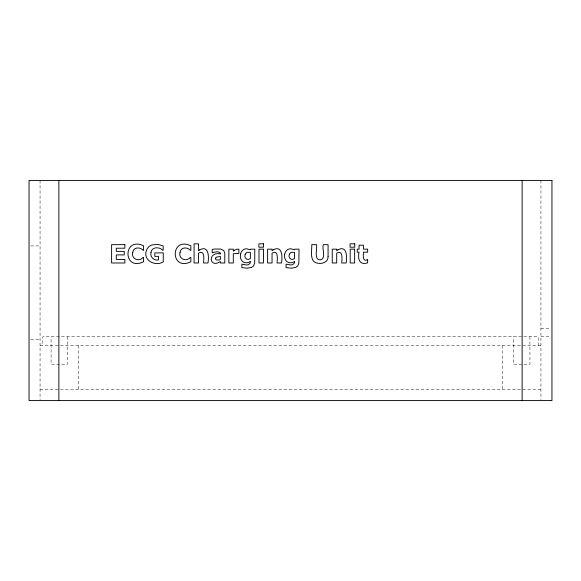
<?xml version="1.0" encoding="UTF-8"?>
<svg xmlns="http://www.w3.org/2000/svg" width="581" height="581" viewBox="0 0 581 581"><rect width="100%" height="100%" fill="white"/><g stroke="black" fill="none" stroke-linecap="round" stroke-linejoin="round"><path stroke-width="0.44" stroke-dasharray="2.9 2.18" d="M30.742 245.916L40.06 245.916M540.94 328.476L550.258 328.476M540.94 336.733L550.258 336.733M30.742 339.486L40.06 339.486M40.06 345.542L540.94 345.542M40.06 389.575L540.94 389.575M540.94 180.415L540.94 399.735M538.188 345.542L538.188 336.733L42.812 336.733L42.812 345.542M529.93 336.733L529.93 364.258L513.422 364.258L513.422 336.733M502.412 345.542L502.412 389.575M78.588 345.542L78.588 389.575M67.578 336.733L67.578 364.258L51.07 364.258L51.07 336.733M40.06 180.415L40.06 399.735"/><path stroke-width="0.87" d="M220.424 253.897C207.308 251.319 209.138 268.945 220.395 261.515L220.395 262.982L224.789 262.982L224.789 253.577L223.845 250.6L220.911 249.06L214.491 249.024L212.203 249.46L212.203 252.793C214.694 252.198 217.977 250.839 220.192 252.858L220.424 253.824M522.13 180.415L522.13 400.585M58.87 180.415L58.87 400.585M132.773 252.328C130.769 258.748 139.157 262.38 143.093 257.383L143.587 257.383L143.587 261.762C122.773 271.828 122.794 235.937 143.587 245.828L143.587 250.273L143.042 250.273C140.166 246.722 133.281 247.092 132.773 252.328M180.052 252.328C178.047 258.748 186.436 262.38 190.372 257.383L190.858 257.383L190.858 261.762C170.051 271.828 170.066 235.937 190.858 245.828L190.858 250.273L190.321 250.273C187.445 246.722 180.56 247.092 180.052 252.328M240.519 254.129C239.626 258.037 241.812 263.186 246.446 262.779A5.868 5.868 0 0 0 249.54 261.951L250.375 261.37L250.208 263.099L248.479 264.754L246.482 264.987L241.878 264.137L241.878 267.594L247.128 268.182L251.617 267.398L253.599 265.851L254.681 263.178L254.819 249.162L250.513 249.162L250.353 249.779L246.656 248.784A6.427 6.427 0 0 0 243.134 249.837L241.456 251.609L240.519 254.129M284.697 254.129C283.804 258.037 285.99 263.186 290.623 262.779A5.868 5.868 0 0 0 293.71 261.951L294.552 261.37L294.385 263.099L292.657 264.754L290.66 264.987L286.055 264.137L286.055 267.594L291.306 268.182L295.794 267.398L297.777 265.851L298.859 263.178L298.997 249.162L294.69 249.162L294.531 249.779L290.834 248.784A6.427 6.427 0 0 0 287.312 249.837L285.634 251.609L284.697 254.129M151.002 252.328C149.76 256.889 153.936 260.985 158.46 259.939L158.46 256.352L154.807 256.352L154.807 252.895L163.254 252.895L163.254 261.937C154.996 266.817 142.338 260.194 146.652 249.946A8.526 8.526 0 0 1 151.852 244.964L157.865 244.383L163.181 245.93L163.181 250.222L162.651 250.222C159.412 246.671 151.83 246.685 151.002 252.328M328.076 256.352C328.534 261.726 322.564 264.224 318.032 263.244C308.969 262.409 312.062 250.433 311.779 244.659L316.529 244.659C317.516 248.646 313.137 261.465 321.453 259.642C326.079 256.635 321.78 248.966 323.326 244.659L328.076 244.659L328.076 256.352M245.182 254.224C243.541 257.71 247.281 261.007 250.375 258.625L250.375 252.365L246.925 252.27L245.182 254.224M289.36 254.224C287.718 257.71 291.459 261.007 294.552 258.625L294.552 252.365L291.103 252.27L289.36 254.224M215.587 258.066L215.943 259.867L219.197 260.077L220.395 259.366L220.395 256.497L216.866 256.998L215.587 258.066M234.666 250.15L233.301 251.195L233.301 249.162L228.863 249.162L228.863 262.982L233.301 262.982L233.301 253.73L238.878 253.381L238.878 249.162L236.881 249.22L234.666 250.15M199.682 249.874L198.528 250.687L198.528 243.838L194.083 243.838L194.083 262.982L198.528 262.982L198.528 253.185C205.093 249.293 203.829 259.584 203.517 262.982L207.962 262.982C209.037 257.223 208.913 244.79 199.682 249.874M273.208 249.874L272.053 250.687L272.053 249.162L267.616 249.162L267.616 262.982L272.053 262.982L272.053 253.185C278.619 249.293 277.355 259.584 277.05 262.982L281.487 262.982C282.562 257.223 282.439 244.79 273.208 249.874M337.844 249.874L336.69 250.687L336.69 249.162L332.245 249.162L332.245 262.982L336.69 262.982L336.69 253.185C343.255 249.293 341.991 259.584 341.686 262.982L346.123 262.982C347.198 257.223 347.075 244.79 337.844 249.874M367.272 259.83C362.297 262.213 363.307 254.768 363.51 252.169L367.642 252.169L367.642 249.162L363.51 249.162L363.51 245.218L359.065 245.218L359.065 249.162L357.242 249.162L357.242 252.169L359.065 252.169C357.54 259.228 359.595 265.408 367.642 262.859L367.642 259.83L367.272 259.83M551.95 180.415L29.05 180.415L29.05 400.585L551.95 400.585L551.95 180.415M263.563 243.838L258.879 243.838L258.879 247.194L263.563 247.194L263.563 243.838M354.759 243.838L350.074 243.838L350.074 247.194L354.759 247.194L354.759 243.838M124.864 244.659L111.61 244.659L111.61 262.982L124.864 262.982L124.864 259.438L116.309 259.438L116.309 254.906L124.247 254.906L124.247 251.362L116.309 251.362L116.309 248.203L124.864 248.203L124.864 244.659M263.44 249.162L259.003 249.162L259.003 262.982L263.44 262.982L263.44 249.162M354.635 249.162L350.198 249.162L350.198 262.982L354.635 262.982L354.635 249.162"/></g></svg>
